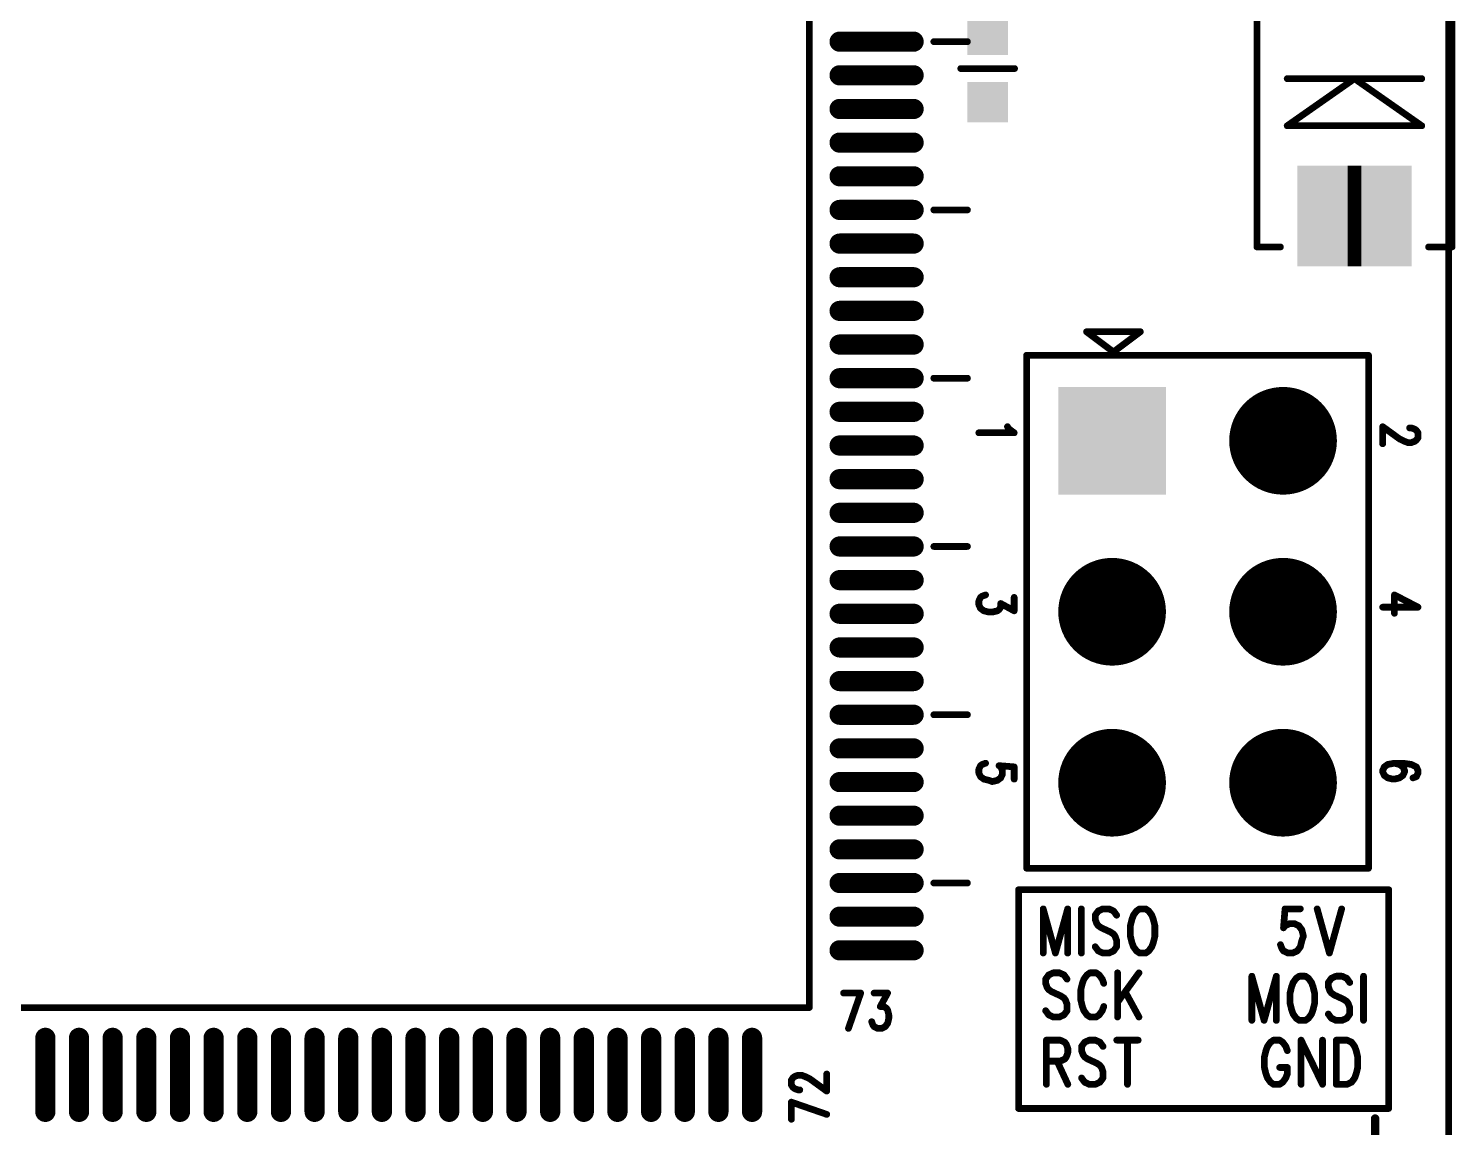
# Model space of a CAD drawing. Extents: x 97 to 206, y 100 to 175.
# Drawn here: x 170.4 to 191.6, y 129.52 to 145.84 of the extents above; entities that cross this region are included whole.
import ezdxf

# ---------------------------------------------------------------- set-up
doc = ezdxf.new("R2010")
doc.units = 0
doc.layers.get('0').update_dxf_attribs({"linetype": 'CONTINUOUS'})
doc.layers.add('MASK-TOP_PHO', color=10, linetype='CONTINUOUS')
doc.layers.add('SILK-TOP_PHO', color=9, linetype='CONTINUOUS')

# ---------------------------------------------------------------- blocks, each defined once
blk = doc.blocks.new('ROUND_1')
at = {"const_width": 0.050038}
blk.add_lwpolyline([(-0.025018, 0, 1), (0.025018, 0, 1)], format="xyb", close=True, dxfattribs=at)
blk = doc.blocks.new('ROUND_2')
at = {"const_width": 0.0635}
blk.add_lwpolyline([(-0.03175, 0, 1), (0.03175, 0, 1)], format="xyb", close=True, dxfattribs=at)
blk = doc.blocks.new('SQUARE_170')
blk.add_solid([(0.799972, 0.799972), (0.799972, -0.799972), (-0.799972, 0.799972), (-0.799972, -0.799972)])
blk = doc.blocks.new('ROUND_171')
at = {"const_width": 0.799972}
blk.add_lwpolyline([(-0.399986, 0, 1), (0.399986, 0, 1)], format="xyb", close=True, dxfattribs=at)
blk = doc.blocks.new('SQUARE_191')
blk.add_solid([(0.299974, 0.299974), (0.299974, -0.299974), (-0.299974, 0.299974), (-0.299974, -0.299974)])
blk = doc.blocks.new('SQUARE_176')
blk.add_solid([(0.750062, 0.750062), (0.750062, -0.750062), (-0.750062, 0.750062), (-0.750062, -0.750062)])
blk = doc.blocks.new('ROUND_187')
at = {"const_width": 0.149986}
blk.add_lwpolyline([(-0.074994, 0, 1), (0.074994, 0, 1)], format="xyb", close=True, dxfattribs=at)

msp = doc.modelspace()

# ---------------------------------------------------------------- linework, layer by layer
at = {"layer": 'MASK-TOP_PHO'}
for points, const_width in [([(182.449978, 145.64995), (183.550052, 145.64995)], 0.299974), ([(182.449978, 145.150078), (183.550052, 145.150078)], 0.299974), ([(182.449978, 144.649952), (183.550052, 144.649952)], 0.299974), ([(182.449978, 144.15008), (183.550052, 144.15008)], 0.299974), ([(182.449978, 143.649954), (183.550052, 143.649954)], 0.299974), ([(190.200026, 143.059912), (189.999874, 143.059912)], 1.500124), ([(182.449978, 143.150082), (183.550052, 143.150082)], 0.299974), ([(182.449978, 142.649956), (183.550052, 142.649956)], 0.299974), ([(182.449978, 142.150084), (183.550052, 142.150084)], 0.299974), ([(182.449978, 141.649958), (183.550052, 141.649958)], 0.299974), ([(182.449978, 141.150086), (183.550052, 141.150086)], 0.299974), ([(182.449978, 140.64996), (183.550052, 140.64996)], 0.299974), ([(182.449978, 140.150088), (183.550052, 140.150088)], 0.299974), ([(182.449978, 139.649962), (183.550052, 139.649962)], 0.299974), ([(182.449978, 139.15009), (183.550052, 139.15009)], 0.299974), ([(182.449978, 138.649964), (183.550052, 138.649964)], 0.299974), ([(182.449978, 138.150092), (183.550052, 138.150092)], 0.299974), ([(182.449978, 137.649966), (183.550052, 137.649966)], 0.299974), ([(182.449978, 137.150094), (183.550052, 137.150094)], 0.299974), ([(182.449978, 136.649968), (183.550052, 136.649968)], 0.299974), ([(182.449978, 136.150096), (183.550052, 136.150096)], 0.299974), ([(182.449978, 135.64997), (183.550052, 135.64997)], 0.299974), ([(182.449978, 135.150098), (183.550052, 135.150098)], 0.299974), ([(182.449978, 134.649972), (183.550052, 134.649972)], 0.299974), ([(182.449978, 134.1501), (183.550052, 134.1501)], 0.299974), ([(182.449978, 133.649974), (183.550052, 133.649974)], 0.299974), ([(182.449978, 133.150102), (183.550052, 133.150102)], 0.299974), ([(182.449978, 132.649976), (183.550052, 132.649976)], 0.299974), ([(182.449978, 132.150104), (183.550052, 132.150104)], 0.299974), ([(170.6499, 130.849878), (170.6499, 129.750058)], 0.299974), ([(171.150026, 130.849878), (171.150026, 129.750058)], 0.299974), ([(171.649898, 130.849878), (171.649898, 129.750058)], 0.299974), ([(172.150024, 130.849878), (172.150024, 129.750058)], 0.299974), ([(172.649896, 130.849878), (172.649896, 129.750058)], 0.299974), ([(173.150022, 130.849878), (173.150022, 129.750058)], 0.299974), ([(173.649894, 130.849878), (173.649894, 129.750058)], 0.299974), ([(174.15002, 130.849878), (174.15002, 129.750058)], 0.299974), ([(174.649892, 130.849878), (174.649892, 129.750058)], 0.299974), ([(175.150018, 130.849878), (175.150018, 129.750058)], 0.299974), ([(175.64989, 130.849878), (175.64989, 129.750058)], 0.299974), ([(176.150016, 130.849878), (176.150016, 129.750058)], 0.299974), ([(176.649888, 130.849878), (176.649888, 129.750058)], 0.299974), ([(177.150014, 130.849878), (177.150014, 129.750058)], 0.299974), ([(177.649886, 130.849878), (177.649886, 129.750058)], 0.299974), ([(178.150012, 130.849878), (178.150012, 129.750058)], 0.299974), ([(178.649884, 130.849878), (178.649884, 129.750058)], 0.299974), ([(179.15001, 130.849878), (179.15001, 129.750058)], 0.299974), ([(179.649882, 130.849878), (179.649882, 129.750058)], 0.299974), ([(180.150008, 130.849878), (180.150008, 129.750058)], 0.299974), ([(180.64988, 130.849878), (180.64988, 129.750058)], 0.299974), ([(181.150006, 130.849878), (181.150006, 129.750058)], 0.299974)]:
    msp.add_lwpolyline(points, dxfattribs=dict(at, const_width=const_width))
at = {"layer": 'SILK-TOP_PHO'}
for points, const_width in [([(191.499998, 162.500056), (191.499998, 114.249962)], 0.100076), ([(181.99989, 150.50008), (181.99989, 131.299966)], 0.100076), ([(188.650118, 147.200112), (188.650118, 142.599918)], 0.100076), ([(191.550036, 147.200112), (191.550036, 142.599918)], 0.100076), ([(183.850026, 145.64995), (184.349898, 145.64995)], 0.100076), ([(184.250076, 145.2499), (185.049922, 145.2499)], 0.100076), ([(190.09995, 145.10004), (189.099952, 144.400016)], 0.100076), ([(189.099952, 145.10004), (191.099948, 145.10004)], 0.100076), ([(191.099948, 144.400016), (190.09995, 145.10004)], 0.100076), ([(189.099952, 144.400016), (191.099948, 144.400016)], 0.100076), ([(183.850026, 143.150082), (184.349898, 143.150082)], 0.100076), ([(188.650118, 142.599918), (188.999876, 142.599918)], 0.100076), ([(191.550036, 142.599918), (191.200024, 142.599918)], 0.100076), ([(186.918854, 141.339824), (186.118754, 141.339824)], 0.100076), ([(186.118754, 141.339824), (186.518804, 141.03985)], 0.100076), ([(186.518804, 141.03985), (186.918854, 141.339824)], 0.100076), ([(185.228738, 133.369812), (185.228738, 140.989812)], 0.100076), ([(185.228738, 140.989812), (190.308738, 140.989812)], 0.100076), ([(190.308738, 140.989812), (190.308738, 133.369812)], 0.100076), ([(183.850026, 140.64996), (184.349898, 140.64996)], 0.100076), ([(184.94375, 139.92987), (184.968896, 139.893548)], 0.100076), ([(184.968896, 139.893548), (185.043826, 139.838938)], 0.100076), ([(190.768732, 139.748006), (190.518796, 139.92987)], 0.100076), ([(190.518796, 139.92987), (190.518796, 139.675362)], 0.100076), ([(190.918846, 139.911582), (190.943738, 139.911582)], 0.100076), ([(190.943738, 139.911582), (190.993776, 139.893548)], 0.100076), ([(190.993776, 139.893548), (191.018922, 139.87526)], 0.100076), ([(191.018922, 139.87526), (191.043814, 139.838938)], 0.100076), ([(185.043826, 139.838938), (184.518808, 139.838938)], 0.100076), ([(190.843916, 139.711684), (190.768732, 139.748006)], 0.100076), ([(190.8937, 139.693396), (190.843916, 139.711684)], 0.100076), ([(190.943738, 139.693396), (190.8937, 139.693396)], 0.100076), ([(190.993776, 139.711684), (190.943738, 139.693396)], 0.100076), ([(191.018922, 139.729972), (190.993776, 139.711684)], 0.100076), ([(191.043814, 139.766294), (191.018922, 139.729972)], 0.100076), ([(191.043814, 139.838938), (191.043814, 139.766294)], 0.100076), ([(183.850026, 138.150092), (184.349898, 138.150092)], 0.100076), ([(184.518808, 137.33907), (184.5437, 137.393426)], 0.100076), ([(184.518808, 137.28446), (184.518808, 137.33907)], 0.100076), ([(184.5437, 137.393426), (184.568846, 137.411714)], 0.100076), ([(184.568846, 137.411714), (184.618884, 137.430002)], 0.100076), ([(185.043826, 137.393426), (185.043826, 137.193528)], 0.100076), ([(191.043814, 137.248138), (190.693802, 137.430002)], 0.100076), ([(190.693802, 137.430002), (190.693802, 137.157206)], 0.100076), ([(184.5437, 137.22985), (184.518808, 137.28446)], 0.100076), ([(184.593738, 137.193528), (184.5437, 137.22985)], 0.100076), ([(184.668922, 137.17524), (184.593738, 137.193528)], 0.100076), ([(184.718706, 137.17524), (184.668922, 137.17524)], 0.100076), ([(184.79389, 137.193528), (184.718706, 137.17524)], 0.100076), ([(184.818782, 137.211816), (184.79389, 137.193528)], 0.100076), ([(184.843928, 137.248138), (184.818782, 137.211816)], 0.100076), ([(185.043826, 137.193528), (184.843928, 137.302494)], 0.100076), ([(184.843928, 137.302494), (184.843928, 137.248138)], 0.100076), ([(191.043814, 137.248138), (190.518796, 137.248138)], 0.100076), ([(183.850026, 135.64997), (184.349898, 135.64997)], 0.100076), ([(184.518808, 134.838948), (184.5437, 134.893558)], 0.100076), ([(184.518808, 134.784338), (184.518808, 134.838948)], 0.100076), ([(184.5437, 134.729982), (184.518808, 134.784338)], 0.100076), ([(184.5437, 134.893558), (184.568846, 134.911592)], 0.100076), ([(184.568846, 134.911592), (184.618884, 134.92988)], 0.100076), ([(185.043826, 134.87527), (184.818782, 134.893558)], 0.100076), ([(184.818782, 134.893558), (184.843928, 134.87527)], 0.100076), ([(184.843928, 134.87527), (184.86882, 134.820914)], 0.100076), ([(184.86882, 134.820914), (184.86882, 134.766304)], 0.100076), ([(185.043826, 134.693406), (185.043826, 134.87527)], 0.100076), ([(190.543688, 134.87527), (190.518796, 134.820914)], 0.100076), ([(190.518796, 134.820914), (190.518796, 134.802626)], 0.100076), ([(190.518796, 134.802626), (190.543688, 134.748016)], 0.100076), ([(190.593726, 134.911592), (190.543688, 134.87527)], 0.100076), ([(190.693802, 134.92988), (190.593726, 134.911592)], 0.100076), ([(190.81877, 134.92988), (190.693802, 134.92988)], 0.100076), ([(190.768732, 134.911592), (190.693802, 134.92988)], 0.100076), ([(190.81877, 134.87527), (190.768732, 134.911592)], 0.100076), ([(190.943738, 134.911592), (190.81877, 134.92988)], 0.100076), ([(190.843916, 134.820914), (190.81877, 134.87527)], 0.100076), ([(190.81877, 134.748016), (190.843916, 134.802626)], 0.100076), ([(190.843916, 134.802626), (190.843916, 134.820914)], 0.100076), ([(191.018922, 134.87527), (190.943738, 134.911592)], 0.100076), ([(191.043814, 134.820914), (191.018922, 134.87527)], 0.100076), ([(191.018922, 134.729982), (191.043814, 134.784338)], 0.100076), ([(191.043814, 134.784338), (191.043814, 134.820914)], 0.100076), ([(184.593738, 134.693406), (184.5437, 134.729982)], 0.100076), ([(184.668922, 134.675372), (184.593738, 134.693406)], 0.100076), ([(184.718706, 134.657084), (184.668922, 134.675372)], 0.100076), ([(184.79389, 134.675372), (184.718706, 134.657084)], 0.100076), ([(184.843928, 134.711694), (184.79389, 134.675372)], 0.100076), ([(184.86882, 134.766304), (184.843928, 134.711694)], 0.100076), ([(190.543688, 134.748016), (190.593726, 134.711694)], 0.100076), ([(190.593726, 134.711694), (190.66891, 134.693406)], 0.100076), ([(190.66891, 134.693406), (190.693802, 134.693406)], 0.100076), ([(190.693802, 134.693406), (190.768732, 134.711694)], 0.100076), ([(190.768732, 134.711694), (190.81877, 134.748016)], 0.100076), ([(190.968884, 134.711694), (191.018922, 134.729982)], 0.100076), ([(190.308738, 133.369812), (185.228738, 133.369812)], 0.100076), ([(183.850026, 133.150102), (184.349898, 133.150102)], 0.100076), ([(185.10885, 133.050026), (190.608712, 133.050026)], 0.100076), ([(185.10885, 129.800096), (185.10885, 133.050026)], 0.100076), ([(190.608712, 133.050026), (190.608712, 129.800096)], 0.100076), ([(185.475118, 132.765546), (185.475118, 132.109464)], 0.100076), ([(185.475118, 132.765546), (185.656728, 132.109464)], 0.100076), ([(185.838592, 132.765546), (185.656728, 132.109464)], 0.100076), ([(185.838592, 132.765546), (185.838592, 132.109464)], 0.100076), ([(186.043062, 132.765546), (186.043062, 132.109464)], 0.100076), ([(186.293252, 132.734304), (186.247786, 132.67182)], 0.100076), ([(186.247786, 132.67182), (186.247786, 132.609336)], 0.100076), ([(186.361324, 132.765546), (186.293252, 132.734304)], 0.100076), ([(186.452256, 132.765546), (186.361324, 132.765546)], 0.100076), ([(186.520328, 132.734304), (186.452256, 132.765546)], 0.100076), ([(186.565794, 132.67182), (186.520328, 132.734304)], 0.100076), ([(186.815984, 132.67182), (186.793124, 132.609336)], 0.100076), ([(186.86145, 132.734304), (186.815984, 132.67182)], 0.100076), ([(186.906916, 132.765546), (186.86145, 132.734304)], 0.100076), ([(186.997848, 132.765546), (186.906916, 132.765546)], 0.100076), ([(187.04306, 132.734304), (186.997848, 132.765546)], 0.100076), ([(187.088526, 132.67182), (187.04306, 132.734304)], 0.100076), ([(187.111386, 132.609336), (187.088526, 132.67182)], 0.100076), ([(189.068202, 132.765546), (189.045342, 132.484368)], 0.100076), ([(189.295532, 132.765546), (189.068202, 132.765546)], 0.100076), ([(189.545468, 132.765546), (189.727332, 132.109464)], 0.100076), ([(189.909196, 132.765546), (189.727332, 132.109464)], 0.100076), ([(186.247786, 132.609336), (186.270392, 132.546852)], 0.100076), ([(186.270392, 132.546852), (186.293252, 132.51561)], 0.100076), ([(186.293252, 132.51561), (186.338718, 132.484368)], 0.100076), ([(186.338718, 132.484368), (186.475116, 132.421884)], 0.100076), ([(186.793124, 132.609336), (186.770518, 132.51561)], 0.100076), ([(186.770518, 132.51561), (186.770518, 132.3594)], 0.100076), ([(187.133992, 132.51561), (187.111386, 132.609336)], 0.100076), ([(187.133992, 132.3594), (187.133992, 132.51561)], 0.100076), ([(189.045342, 132.484368), (189.068202, 132.51561)], 0.100076), ([(189.068202, 132.51561), (189.136274, 132.546852)], 0.100076), ([(189.136274, 132.546852), (189.2046, 132.546852)], 0.100076), ([(189.2046, 132.546852), (189.272672, 132.51561)], 0.100076), ([(189.272672, 132.51561), (189.318138, 132.453126)], 0.100076), ([(189.318138, 132.453126), (189.340998, 132.3594)], 0.100076), ([(186.475116, 132.421884), (186.520328, 132.390642)], 0.100076), ([(186.520328, 132.390642), (186.543188, 132.3594)], 0.100076), ([(186.543188, 132.3594), (186.565794, 132.296916)], 0.100076), ([(186.565794, 132.296916), (186.565794, 132.20319)], 0.100076), ([(186.770518, 132.3594), (186.793124, 132.265674)], 0.100076), ([(186.793124, 132.265674), (186.815984, 132.20319)], 0.100076), ([(187.088526, 132.20319), (187.111386, 132.265674)], 0.100076), ([(187.111386, 132.265674), (187.133992, 132.3594)], 0.100076), ([(189.318138, 132.296916), (189.295532, 132.20319)], 0.100076), ([(189.340998, 132.3594), (189.318138, 132.296916)], 0.100076), ([(186.293252, 132.140706), (186.247786, 132.20319)], 0.100076), ([(186.361324, 132.109464), (186.293252, 132.140706)], 0.100076), ([(186.452256, 132.109464), (186.361324, 132.109464)], 0.100076), ([(186.520328, 132.140706), (186.452256, 132.109464)], 0.100076), ([(186.565794, 132.20319), (186.520328, 132.140706)], 0.100076), ([(186.815984, 132.20319), (186.86145, 132.140706)], 0.100076), ([(186.86145, 132.140706), (186.906916, 132.109464)], 0.100076), ([(186.906916, 132.109464), (186.997848, 132.109464)], 0.100076), ([(186.997848, 132.109464), (187.04306, 132.140706)], 0.100076), ([(187.04306, 132.140706), (187.088526, 132.20319)], 0.100076), ([(189.022736, 132.171948), (188.999876, 132.234432)], 0.100076), ([(189.045342, 132.140706), (189.022736, 132.171948)], 0.100076), ([(189.113668, 132.109464), (189.045342, 132.140706)], 0.100076), ([(189.18174, 132.109464), (189.113668, 132.109464)], 0.100076), ([(189.250066, 132.140706), (189.18174, 132.109464)], 0.100076), ([(189.295532, 132.20319), (189.250066, 132.140706)], 0.100076), ([(185.624978, 131.815586), (185.556906, 131.784344)], 0.100076), ([(185.71591, 131.815586), (185.624978, 131.815586)], 0.100076), ([(185.783982, 131.784344), (185.71591, 131.815586)], 0.100076), ([(186.17057, 131.815586), (186.125104, 131.784344)], 0.100076), ([(186.261248, 131.815586), (186.17057, 131.815586)], 0.100076), ([(186.306714, 131.784344), (186.261248, 131.815586)], 0.100076), ([(186.57951, 131.815586), (186.57951, 131.15925)], 0.100076), ([(186.897772, 131.815586), (186.57951, 131.378198)], 0.100076), ([(185.556906, 131.784344), (185.51144, 131.72186)], 0.100076), ([(185.51144, 131.72186), (185.51144, 131.659376)], 0.100076), ([(185.51144, 131.659376), (185.534046, 131.596892)], 0.100076), ([(185.829448, 131.72186), (185.783982, 131.784344)], 0.100076), ([(186.056778, 131.659376), (186.034172, 131.56565)], 0.100076), ([(186.079638, 131.72186), (186.056778, 131.659376)], 0.100076), ([(186.125104, 131.784344), (186.079638, 131.72186)], 0.100076), ([(186.35218, 131.72186), (186.306714, 131.784344)], 0.100076), ([(186.37504, 131.659376), (186.35218, 131.72186)], 0.100076), ([(188.574934, 131.765548), (188.574934, 131.109466)], 0.100076), ([(188.574934, 131.765548), (188.756798, 131.109466)], 0.100076), ([(188.938662, 131.765548), (188.756798, 131.109466)], 0.100076), ([(188.938662, 131.765548), (188.938662, 131.109466)], 0.100076), ([(189.165992, 131.609338), (189.143132, 131.515612)], 0.100076), ([(189.188598, 131.671822), (189.165992, 131.609338)], 0.100076), ([(189.234064, 131.734306), (189.188598, 131.671822)], 0.100076), ([(189.27953, 131.765548), (189.234064, 131.734306)], 0.100076), ([(189.370462, 131.765548), (189.27953, 131.765548)], 0.100076), ([(189.415928, 131.734306), (189.370462, 131.765548)], 0.100076), ([(189.461394, 131.671822), (189.415928, 131.734306)], 0.100076), ([(189.484, 131.609338), (189.461394, 131.671822)], 0.100076), ([(189.50686, 131.515612), (189.484, 131.609338)], 0.100076), ([(189.756796, 131.734306), (189.71133, 131.671822)], 0.100076), ([(189.71133, 131.671822), (189.71133, 131.609338)], 0.100076), ([(189.71133, 131.609338), (189.73419, 131.546854)], 0.100076), ([(189.825122, 131.765548), (189.756796, 131.734306)], 0.100076), ([(189.9158, 131.765548), (189.825122, 131.765548)], 0.100076), ([(189.984126, 131.734306), (189.9158, 131.765548)], 0.100076), ([(190.029592, 131.671822), (189.984126, 131.734306)], 0.100076), ([(190.234062, 131.765548), (190.234062, 131.109466)], 0.100076), ([(182.508906, 131.51485), (182.763414, 131.51485)], 0.100076), ([(182.763414, 131.51485), (182.58155, 130.989832)], 0.100076), ([(182.963312, 131.51485), (183.163464, 131.51485)], 0.100076), ([(183.163464, 131.51485), (183.054244, 131.314952)], 0.100076), ([(185.534046, 131.596892), (185.556906, 131.56565)], 0.100076), ([(185.556906, 131.56565), (185.602372, 131.534408)], 0.100076), ([(185.602372, 131.534408), (185.738516, 131.471924)], 0.100076), ([(185.738516, 131.471924), (185.783982, 131.440682)], 0.100076), ([(185.783982, 131.440682), (185.806842, 131.40944)], 0.100076), ([(185.806842, 131.40944), (185.829448, 131.346956)], 0.100076), ([(186.034172, 131.56565), (186.034172, 131.40944)], 0.100076), ([(186.034172, 131.40944), (186.056778, 131.315714)], 0.100076), ([(186.693302, 131.534408), (186.897772, 131.15925)], 0.100076), ([(189.143132, 131.515612), (189.143132, 131.359402)], 0.100076), ([(189.50686, 131.359402), (189.50686, 131.515612)], 0.100076), ([(189.73419, 131.546854), (189.756796, 131.515612)], 0.100076), ([(189.756796, 131.515612), (189.802262, 131.48437)], 0.100076), ([(189.802262, 131.48437), (189.93866, 131.421886)], 0.100076), ([(189.93866, 131.421886), (189.984126, 131.390644)], 0.100076), ([(189.984126, 131.390644), (190.006732, 131.359402)], 0.100076), ([(181.99989, 131.299966), (162.80003, 131.299966)], 0.100076), ([(183.054244, 131.314952), (183.108854, 131.314952)], 0.100076), ([(183.108854, 131.314952), (183.145176, 131.289806)], 0.100076), ([(183.145176, 131.289806), (183.163464, 131.264914)], 0.100076), ([(183.163464, 131.264914), (183.181498, 131.189984)], 0.100076), ([(183.181498, 131.189984), (183.181498, 131.139946)], 0.100076), ([(185.556906, 131.190746), (185.51144, 131.25323)], 0.100076), ([(185.624978, 131.15925), (185.556906, 131.190746)], 0.100076), ([(185.783982, 131.190746), (185.71591, 131.15925)], 0.100076), ([(185.829448, 131.25323), (185.783982, 131.190746)], 0.100076), ([(185.829448, 131.346956), (185.829448, 131.25323)], 0.100076), ([(186.056778, 131.315714), (186.079638, 131.25323)], 0.100076), ([(186.079638, 131.25323), (186.125104, 131.190746)], 0.100076), ([(186.125104, 131.190746), (186.17057, 131.15925)], 0.100076), ([(186.261248, 131.15925), (186.306714, 131.190746)], 0.100076), ([(186.306714, 131.190746), (186.35218, 131.25323)], 0.100076), ([(186.35218, 131.25323), (186.37504, 131.315714)], 0.100076), ([(189.143132, 131.359402), (189.165992, 131.265676)], 0.100076), ([(189.165992, 131.265676), (189.188598, 131.203192)], 0.100076), ([(189.188598, 131.203192), (189.234064, 131.140708)], 0.100076), ([(189.415928, 131.140708), (189.461394, 131.203192)], 0.100076), ([(189.461394, 131.203192), (189.484, 131.265676)], 0.100076), ([(189.484, 131.265676), (189.50686, 131.359402)], 0.100076), ([(189.756796, 131.140708), (189.71133, 131.203192)], 0.100076), ([(190.029592, 131.203192), (189.984126, 131.140708)], 0.100076), ([(190.006732, 131.359402), (190.029592, 131.296918)], 0.100076), ([(190.029592, 131.296918), (190.029592, 131.203192)], 0.100076), ([(182.945278, 131.03987), (182.92699, 131.089908)], 0.100076), ([(182.963312, 131.014978), (182.945278, 131.03987)], 0.100076), ([(183.017922, 130.989832), (182.963312, 131.014978)], 0.100076), ([(183.072532, 130.989832), (183.017922, 130.989832)], 0.100076), ([(183.126888, 131.014978), (183.072532, 130.989832)], 0.100076), ([(183.163464, 131.065016), (183.126888, 131.014978)], 0.100076), ([(183.181498, 131.139946), (183.163464, 131.065016)], 0.100076), ([(185.71591, 131.15925), (185.624978, 131.15925)], 0.100076), ([(186.17057, 131.15925), (186.261248, 131.15925)], 0.100076), ([(189.234064, 131.140708), (189.27953, 131.109466)], 0.100076), ([(189.27953, 131.109466), (189.370462, 131.109466)], 0.100076), ([(189.370462, 131.109466), (189.415928, 131.140708)], 0.100076), ([(189.825122, 131.109466), (189.756796, 131.140708)], 0.100076), ([(189.9158, 131.109466), (189.825122, 131.109466)], 0.100076), ([(189.984126, 131.140708), (189.9158, 131.109466)], 0.100076), ([(185.522616, 130.815588), (185.522616, 130.159252)], 0.100076), ([(185.522616, 130.815588), (185.72734, 130.815588)], 0.100076), ([(185.72734, 130.815588), (185.795412, 130.784346)], 0.100076), ([(185.795412, 130.784346), (185.818272, 130.753104)], 0.100076), ([(186.090814, 130.784346), (186.045348, 130.721862)], 0.100076), ([(186.15914, 130.815588), (186.090814, 130.784346)], 0.100076), ([(186.250072, 130.815588), (186.15914, 130.815588)], 0.100076), ([(186.318144, 130.784346), (186.250072, 130.815588)], 0.100076), ([(186.36361, 130.721862), (186.318144, 130.784346)], 0.100076), ([(186.56808, 130.815588), (186.886342, 130.815588)], 0.100076), ([(186.727338, 130.815588), (186.727338, 130.159252)], 0.100076), ([(188.852302, 130.784346), (188.806836, 130.721862)], 0.100076), ([(188.897768, 130.815588), (188.852302, 130.784346)], 0.100076), ([(188.9887, 130.815588), (188.897768, 130.815588)], 0.100076), ([(189.034166, 130.784346), (188.9887, 130.815588)], 0.100076), ([(189.079632, 130.721862), (189.034166, 130.784346)], 0.100076), ([(189.306708, 130.815588), (189.306708, 130.159252)], 0.100076), ([(189.306708, 130.815588), (189.62497, 130.159252)], 0.100076), ([(189.62497, 130.815588), (189.62497, 130.159252)], 0.100076), ([(189.82944, 130.815588), (189.82944, 130.159252)], 0.100076), ([(189.82944, 130.815588), (189.988698, 130.815588)], 0.100076), ([(189.988698, 130.815588), (190.05677, 130.784346)], 0.100076), ([(190.05677, 130.784346), (190.102236, 130.721862)], 0.100076), ([(185.818272, 130.565652), (185.795412, 130.53441)], 0.100076), ([(185.818272, 130.753104), (185.840878, 130.69062)], 0.100076), ([(185.840878, 130.628136), (185.818272, 130.565652)], 0.100076), ([(185.840878, 130.69062), (185.840878, 130.628136)], 0.100076), ([(186.045348, 130.721862), (186.045348, 130.659378)], 0.100076), ([(186.045348, 130.659378), (186.068208, 130.596894)], 0.100076), ([(186.068208, 130.596894), (186.090814, 130.565652)], 0.100076), ([(186.090814, 130.565652), (186.13628, 130.53441)], 0.100076), ([(188.783976, 130.659378), (188.76137, 130.565652)], 0.100076), ([(188.76137, 130.565652), (188.76137, 130.409442)], 0.100076), ([(188.806836, 130.721862), (188.783976, 130.659378)], 0.100076), ([(189.102238, 130.659378), (189.079632, 130.721862)], 0.100076), ([(190.102236, 130.721862), (190.125096, 130.659378)], 0.100076), ([(190.125096, 130.659378), (190.147702, 130.565652)], 0.100076), ([(190.147702, 130.565652), (190.147702, 130.409442)], 0.100076), ([(185.72734, 130.503168), (185.522616, 130.503168)], 0.100076), ([(185.681874, 130.503168), (185.840878, 130.159252)], 0.100076), ([(185.795412, 130.53441), (185.72734, 130.503168)], 0.100076), ([(186.13628, 130.53441), (186.272678, 130.471926)], 0.100076), ([(186.272678, 130.471926), (186.318144, 130.440684)], 0.100076), ([(186.318144, 130.440684), (186.341004, 130.409442)], 0.100076), ([(186.341004, 130.409442), (186.36361, 130.346958)], 0.100076), ([(186.36361, 130.346958), (186.36361, 130.253232)], 0.100076), ([(188.76137, 130.409442), (188.783976, 130.315716)], 0.100076), ([(188.9887, 130.409442), (189.102238, 130.409442)], 0.100076), ([(189.102238, 130.315716), (189.102238, 130.409442)], 0.100076), ([(190.147702, 130.409442), (190.125096, 130.315716)], 0.100076), ([(181.733698, 130.221736), (181.758844, 130.258058)], 0.100076), ([(181.733698, 130.149092), (181.733698, 130.221736)], 0.100076), ([(181.758844, 130.112516), (181.733698, 130.149092)], 0.100076), ([(181.758844, 130.258058), (181.783736, 130.276346)], 0.100076), ([(181.783736, 130.276346), (181.833774, 130.29438)], 0.100076), ([(181.833774, 130.29438), (181.883812, 130.29438)], 0.100076), ([(181.883812, 130.29438), (181.93385, 130.276346)], 0.100076), ([(181.93385, 130.276346), (182.00878, 130.240024)], 0.100076), ([(182.00878, 130.240024), (182.258716, 130.05816)], 0.100076), ([(182.258716, 130.05816), (182.258716, 130.312668)], 0.100076), ([(186.090814, 130.190748), (186.045348, 130.253232)], 0.100076), ([(186.15914, 130.159252), (186.090814, 130.190748)], 0.100076), ([(186.250072, 130.159252), (186.15914, 130.159252)], 0.100076), ([(186.318144, 130.190748), (186.250072, 130.159252)], 0.100076), ([(186.36361, 130.253232), (186.318144, 130.190748)], 0.100076), ([(188.783976, 130.315716), (188.806836, 130.253232)], 0.100076), ([(188.806836, 130.253232), (188.852302, 130.190748)], 0.100076), ([(188.852302, 130.190748), (188.897768, 130.159252)], 0.100076), ([(188.897768, 130.159252), (188.9887, 130.159252)], 0.100076), ([(188.9887, 130.159252), (189.034166, 130.190748)], 0.100076), ([(189.034166, 130.190748), (189.079632, 130.253232)], 0.100076), ([(189.079632, 130.253232), (189.102238, 130.315716)], 0.100076), ([(189.988698, 130.159252), (189.82944, 130.159252)], 0.100076), ([(190.05677, 130.190748), (189.988698, 130.159252)], 0.100076), ([(190.102236, 130.253232), (190.05677, 130.190748)], 0.100076), ([(190.125096, 130.315716), (190.102236, 130.253232)], 0.100076), ([(181.783736, 130.094482), (181.758844, 130.112516)], 0.100076), ([(181.833774, 130.076194), (181.783736, 130.094482)], 0.100076), ([(181.85892, 130.076194), (181.833774, 130.076194)], 0.100076), ([(181.733698, 129.89433), (182.258716, 129.71272)], 0.100076), ([(181.733698, 129.639822), (181.733698, 129.89433)], 0.100076), ([(190.608712, 129.800096), (185.10885, 129.800096)], 0.100076), ([(190.406274, 129.649982), (190.406274, 128.913636)], 0.127)]:
    msp.add_lwpolyline(points, dxfattribs=dict(at, const_width=const_width))

# ---------------------------------------------------------------- block references
at = {"layer": 'MASK-TOP_PHO'}
for name, p in [('SQUARE_191', (184.650126, 145.750026)), ('ROUND_187', (182.449978, 145.64995)), ('ROUND_187', (183.550052, 145.64995)), ('ROUND_187', (182.449978, 145.150078)), ('ROUND_187', (183.550052, 145.150078)), ('SQUARE_191', (184.650126, 144.750028)), ('ROUND_187', (182.449978, 144.649952)), ('ROUND_187', (183.550052, 144.649952)), ('ROUND_187', (182.449978, 144.15008)), ('ROUND_187', (183.550052, 144.15008)), ('ROUND_187', (182.449978, 143.649954)), ('ROUND_187', (183.550052, 143.649954)), ('SQUARE_176', (189.999874, 143.059912)), ('SQUARE_176', (190.200026, 143.059912)), ('ROUND_187', (182.449978, 143.150082)), ('ROUND_187', (183.550052, 143.150082)), ('ROUND_187', (182.449978, 142.649956)), ('ROUND_187', (183.550052, 142.649956)), ('ROUND_187', (182.449978, 142.150084)), ('ROUND_187', (183.550052, 142.150084)), ('ROUND_187', (182.449978, 141.649958)), ('ROUND_187', (183.550052, 141.649958)), ('ROUND_187', (182.449978, 141.150086)), ('ROUND_187', (183.550052, 141.150086)), ('ROUND_187', (182.449978, 140.64996)), ('ROUND_187', (183.550052, 140.64996)), ('SQUARE_170', (186.498738, 139.719812)), ('ROUND_171', (189.038738, 139.719812)), ('ROUND_187', (182.449978, 140.150088)), ('ROUND_187', (183.550052, 140.150088)), ('ROUND_187', (182.449978, 139.649962)), ('ROUND_187', (183.550052, 139.649962)), ('ROUND_187', (182.449978, 139.15009)), ('ROUND_187', (183.550052, 139.15009)), ('ROUND_187', (182.449978, 138.649964)), ('ROUND_187', (183.550052, 138.649964)), ('ROUND_187', (182.449978, 138.150092)), ('ROUND_187', (183.550052, 138.150092)), ('ROUND_171', (186.498738, 137.179812)), ('ROUND_171', (189.038738, 137.179812)), ('ROUND_187', (182.449978, 137.649966)), ('ROUND_187', (183.550052, 137.649966)), ('ROUND_187', (182.449978, 137.150094)), ('ROUND_187', (183.550052, 137.150094)), ('ROUND_187', (182.449978, 136.649968)), ('ROUND_187', (183.550052, 136.649968)), ('ROUND_187', (182.449978, 136.150096)), ('ROUND_187', (183.550052, 136.150096)), ('ROUND_187', (182.449978, 135.64997)), ('ROUND_187', (183.550052, 135.64997)), ('ROUND_187', (182.449978, 135.150098)), ('ROUND_187', (183.550052, 135.150098)), ('ROUND_171', (186.498738, 134.639812)), ('ROUND_171', (189.038738, 134.639812)), ('ROUND_187', (182.449978, 134.649972)), ('ROUND_187', (183.550052, 134.649972)), ('ROUND_187', (182.449978, 134.1501)), ('ROUND_187', (183.550052, 134.1501)), ('ROUND_187', (182.449978, 133.649974)), ('ROUND_187', (183.550052, 133.649974)), ('ROUND_187', (182.449978, 133.150102)), ('ROUND_187', (183.550052, 133.150102)), ('ROUND_187', (182.449978, 132.649976)), ('ROUND_187', (183.550052, 132.649976)), ('ROUND_187', (182.449978, 132.150104)), ('ROUND_187', (183.550052, 132.150104)), ('ROUND_187', (170.6499, 130.849878)), ('ROUND_187', (171.150026, 130.849878)), ('ROUND_187', (171.649898, 130.849878)), ('ROUND_187', (172.150024, 130.849878)), ('ROUND_187', (172.649896, 130.849878)), ('ROUND_187', (173.150022, 130.849878)), ('ROUND_187', (173.649894, 130.849878)), ('ROUND_187', (174.15002, 130.849878)), ('ROUND_187', (174.649892, 130.849878)), ('ROUND_187', (175.150018, 130.849878)), ('ROUND_187', (175.64989, 130.849878)), ('ROUND_187', (176.150016, 130.849878)), ('ROUND_187', (176.649888, 130.849878)), ('ROUND_187', (177.150014, 130.849878)), ('ROUND_187', (177.649886, 130.849878)), ('ROUND_187', (178.150012, 130.849878)), ('ROUND_187', (178.649884, 130.849878)), ('ROUND_187', (179.15001, 130.849878)), ('ROUND_187', (179.649882, 130.849878)), ('ROUND_187', (180.150008, 130.849878)), ('ROUND_187', (180.64988, 130.849878)), ('ROUND_187', (181.150006, 130.849878)), ('ROUND_187', (170.6499, 129.750058)), ('ROUND_187', (171.150026, 129.750058)), ('ROUND_187', (171.649898, 129.750058)), ('ROUND_187', (172.150024, 129.750058)), ('ROUND_187', (172.649896, 129.750058)), ('ROUND_187', (173.150022, 129.750058)), ('ROUND_187', (173.649894, 129.750058)), ('ROUND_187', (174.15002, 129.750058)), ('ROUND_187', (174.649892, 129.750058)), ('ROUND_187', (175.150018, 129.750058)), ('ROUND_187', (175.64989, 129.750058)), ('ROUND_187', (176.150016, 129.750058)), ('ROUND_187', (176.649888, 129.750058)), ('ROUND_187', (177.150014, 129.750058)), ('ROUND_187', (177.649886, 129.750058)), ('ROUND_187', (178.150012, 129.750058)), ('ROUND_187', (178.649884, 129.750058)), ('ROUND_187', (179.15001, 129.750058)), ('ROUND_187', (179.649882, 129.750058)), ('ROUND_187', (180.150008, 129.750058)), ('ROUND_187', (180.64988, 129.750058)), ('ROUND_187', (181.150006, 129.750058))]:
    msp.add_blockref(name, p, dxfattribs=at)
at = {"layer": 'SILK-TOP_PHO'}
for name, p in [('ROUND_1', (183.850026, 145.64995)), ('ROUND_1', (184.349898, 145.64995)), ('ROUND_1', (184.250076, 145.2499)), ('ROUND_1', (185.049922, 145.2499)), ('ROUND_1', (189.099952, 145.10004)), ('ROUND_1', (190.09995, 145.10004)), ('ROUND_1', (190.09995, 145.10004)), ('ROUND_1', (191.099948, 145.10004)), ('ROUND_1', (189.099952, 144.400016)), ('ROUND_1', (191.099948, 144.400016)), ('ROUND_1', (183.850026, 143.150082)), ('ROUND_1', (184.349898, 143.150082)), ('ROUND_1', (188.650118, 142.599918)), ('ROUND_1', (188.999876, 142.599918)), ('ROUND_1', (191.200024, 142.599918)), ('ROUND_1', (191.550036, 142.599918)), ('ROUND_1', (186.118754, 141.339824)), ('ROUND_1', (186.918854, 141.339824)), ('ROUND_1', (185.228738, 140.989812)), ('ROUND_1', (186.518804, 141.03985)), ('ROUND_1', (186.518804, 141.03985)), ('ROUND_1', (190.308738, 140.989812)), ('ROUND_1', (190.308738, 140.989812)), ('ROUND_1', (183.850026, 140.64996)), ('ROUND_1', (184.349898, 140.64996)), ('ROUND_1', (184.94375, 139.92987)), ('ROUND_1', (184.968896, 139.893548)), ('ROUND_1', (190.518796, 139.92987)), ('ROUND_1', (190.918846, 139.911582)), ('ROUND_1', (190.943738, 139.911582)), ('ROUND_1', (190.993776, 139.893548)), ('ROUND_1', (191.018922, 139.87526)), ('ROUND_1', (184.518808, 139.838938)), ('ROUND_1', (185.043826, 139.838938)), ('ROUND_1', (190.518796, 139.675362)), ('ROUND_1', (190.768732, 139.748006)), ('ROUND_1', (190.843916, 139.711684)), ('ROUND_1', (190.8937, 139.693396)), ('ROUND_1', (190.943738, 139.693396)), ('ROUND_1', (190.993776, 139.711684)), ('ROUND_1', (191.018922, 139.729972)), ('ROUND_1', (191.043814, 139.838938)), ('ROUND_1', (191.043814, 139.766294)), ('ROUND_1', (183.850026, 138.150092)), ('ROUND_1', (184.349898, 138.150092)), ('ROUND_1', (184.518808, 137.33907)), ('ROUND_1', (184.5437, 137.393426)), ('ROUND_1', (184.568846, 137.411714)), ('ROUND_1', (184.618884, 137.430002)), ('ROUND_1', (185.043826, 137.393426)), ('ROUND_1', (190.693802, 137.430002)), ('ROUND_1', (184.518808, 137.28446)), ('ROUND_1', (184.5437, 137.22985)), ('ROUND_1', (184.593738, 137.193528)), ('ROUND_1', (184.668922, 137.17524)), ('ROUND_1', (184.718706, 137.17524)), ('ROUND_1', (184.79389, 137.193528)), ('ROUND_1', (184.818782, 137.211816)), ('ROUND_1', (184.843928, 137.302494)), ('ROUND_1', (184.843928, 137.248138)), ('ROUND_1', (185.043826, 137.193528)), ('ROUND_1', (190.518796, 137.248138)), ('ROUND_1', (190.693802, 137.157206)), ('ROUND_1', (191.043814, 137.248138)), ('ROUND_1', (191.043814, 137.248138)), ('ROUND_1', (183.850026, 135.64997)), ('ROUND_1', (184.349898, 135.64997)), ('ROUND_1', (184.518808, 134.838948)), ('ROUND_1', (184.518808, 134.784338)), ('ROUND_1', (184.5437, 134.893558)), ('ROUND_1', (184.568846, 134.911592)), ('ROUND_1', (184.618884, 134.92988)), ('ROUND_1', (184.818782, 134.893558)), ('ROUND_1', (184.843928, 134.87527)), ('ROUND_1', (184.86882, 134.820914)), ('ROUND_1', (185.043826, 134.87527)), ('ROUND_1', (190.518796, 134.820914)), ('ROUND_1', (190.518796, 134.802626)), ('ROUND_1', (190.543688, 134.87527)), ('ROUND_1', (190.593726, 134.911592)), ('ROUND_1', (190.693802, 134.92988)), ('ROUND_1', (190.693802, 134.92988)), ('ROUND_1', (190.768732, 134.911592)), ('ROUND_1', (190.81877, 134.92988)), ('ROUND_1', (190.81877, 134.87527)), ('ROUND_1', (190.843916, 134.820914)), ('ROUND_1', (190.843916, 134.802626)), ('ROUND_1', (190.943738, 134.911592)), ('ROUND_1', (191.018922, 134.87527)), ('ROUND_1', (191.043814, 134.820914)), ('ROUND_1', (191.043814, 134.784338)), ('ROUND_1', (184.5437, 134.729982)), ('ROUND_1', (184.593738, 134.693406)), ('ROUND_1', (184.668922, 134.675372)), ('ROUND_1', (184.718706, 134.657084)), ('ROUND_1', (184.79389, 134.675372)), ('ROUND_1', (184.843928, 134.711694)), ('ROUND_1', (184.86882, 134.766304)), ('ROUND_1', (185.043826, 134.693406)), ('ROUND_1', (190.543688, 134.748016)), ('ROUND_1', (190.593726, 134.711694)), ('ROUND_1', (190.66891, 134.693406)), ('ROUND_1', (190.693802, 134.693406)), ('ROUND_1', (190.768732, 134.711694)), ('ROUND_1', (190.81877, 134.748016)), ('ROUND_1', (190.968884, 134.711694)), ('ROUND_1', (191.018922, 134.729982)), ('ROUND_1', (185.228738, 133.369812)), ('ROUND_1', (190.308738, 133.369812)), ('ROUND_1', (183.850026, 133.150102)), ('ROUND_1', (184.349898, 133.150102)), ('ROUND_1', (185.10885, 133.050026)), ('ROUND_1', (185.10885, 133.050026)), ('ROUND_1', (190.608712, 133.050026)), ('ROUND_1', (185.475118, 132.765546)), ('ROUND_1', (185.475118, 132.765546)), ('ROUND_1', (185.838592, 132.765546)), ('ROUND_1', (185.838592, 132.765546)), ('ROUND_1', (186.043062, 132.765546)), ('ROUND_1', (186.247786, 132.67182)), ('ROUND_1', (186.293252, 132.734304)), ('ROUND_1', (186.361324, 132.765546)), ('ROUND_1', (186.452256, 132.765546)), ('ROUND_1', (186.520328, 132.734304)), ('ROUND_1', (186.565794, 132.67182)), ('ROUND_1', (186.815984, 132.67182)), ('ROUND_1', (186.86145, 132.734304)), ('ROUND_1', (186.906916, 132.765546)), ('ROUND_1', (186.906916, 132.765546)), ('ROUND_1', (186.997848, 132.765546)), ('ROUND_1', (187.04306, 132.734304)), ('ROUND_1', (187.088526, 132.67182)), ('ROUND_1', (189.068202, 132.765546)), ('ROUND_1', (189.295532, 132.765546)), ('ROUND_1', (189.545468, 132.765546)), ('ROUND_1', (189.909196, 132.765546)), ('ROUND_1', (186.247786, 132.609336)), ('ROUND_1', (186.270392, 132.546852)), ('ROUND_1', (186.293252, 132.51561)), ('ROUND_1', (186.338718, 132.484368)), ('ROUND_1', (186.770518, 132.51561)), ('ROUND_1', (186.793124, 132.609336)), ('ROUND_1', (187.111386, 132.609336)), ('ROUND_1', (187.133992, 132.51561)), ('ROUND_1', (189.045342, 132.484368)), ('ROUND_1', (189.068202, 132.51561)), ('ROUND_1', (189.136274, 132.546852)), ('ROUND_1', (189.2046, 132.546852)), ('ROUND_1', (189.272672, 132.51561)), ('ROUND_1', (189.318138, 132.453126)), ('ROUND_1', (186.475116, 132.421884)), ('ROUND_1', (186.520328, 132.390642)), ('ROUND_1', (186.543188, 132.3594)), ('ROUND_1', (186.565794, 132.296916)), ('ROUND_1', (186.770518, 132.3594)), ('ROUND_1', (186.793124, 132.265674)), ('ROUND_1', (187.111386, 132.265674)), ('ROUND_1', (187.133992, 132.3594)), ('ROUND_1', (189.318138, 132.296916)), ('ROUND_1', (189.340998, 132.3594)), ('ROUND_1', (185.475118, 132.109464)), ('ROUND_1', (185.656728, 132.109464)), ('ROUND_1', (185.656728, 132.109464)), ('ROUND_1', (185.838592, 132.109464)), ('ROUND_1', (186.043062, 132.109464)), ('ROUND_1', (186.247786, 132.20319)), ('ROUND_1', (186.293252, 132.140706)), ('ROUND_1', (186.361324, 132.109464)), ('ROUND_1', (186.452256, 132.109464)), ('ROUND_1', (186.520328, 132.140706)), ('ROUND_1', (186.565794, 132.20319)), ('ROUND_1', (186.815984, 132.20319)), ('ROUND_1', (186.86145, 132.140706)), ('ROUND_1', (186.906916, 132.109464)), ('ROUND_1', (186.997848, 132.109464)), ('ROUND_1', (187.04306, 132.140706)), ('ROUND_1', (187.088526, 132.20319)), ('ROUND_1', (188.999876, 132.234432)), ('ROUND_1', (189.022736, 132.171948)), ('ROUND_1', (189.045342, 132.140706)), ('ROUND_1', (189.113668, 132.109464)), ('ROUND_1', (189.18174, 132.109464)), ('ROUND_1', (189.250066, 132.140706)), ('ROUND_1', (189.295532, 132.20319)), ('ROUND_1', (189.727332, 132.109464)), ('ROUND_1', (189.727332, 132.109464)), ('ROUND_1', (185.624978, 131.815586)), ('ROUND_1', (185.71591, 131.815586)), ('ROUND_1', (186.17057, 131.815586)), ('ROUND_1', (186.261248, 131.815586)), ('ROUND_1', (186.57951, 131.815586)), ('ROUND_1', (186.897772, 131.815586)), ('ROUND_1', (185.51144, 131.72186)), ('ROUND_1', (185.51144, 131.659376)), ('ROUND_1', (185.556906, 131.784344)), ('ROUND_1', (185.783982, 131.784344)), ('ROUND_1', (185.829448, 131.72186)), ('ROUND_1', (186.056778, 131.659376)), ('ROUND_1', (186.079638, 131.72186)), ('ROUND_1', (186.125104, 131.784344)), ('ROUND_1', (186.306714, 131.784344)), ('ROUND_1', (186.35218, 131.72186)), ('ROUND_1', (186.37504, 131.659376)), ('ROUND_1', (188.574934, 131.765548)), ('ROUND_1', (188.574934, 131.765548)), ('ROUND_1', (188.938662, 131.765548)), ('ROUND_1', (188.938662, 131.765548)), ('ROUND_1', (189.165992, 131.609338)), ('ROUND_1', (189.188598, 131.671822)), ('ROUND_1', (189.234064, 131.734306)), ('ROUND_1', (189.27953, 131.765548)), ('ROUND_1', (189.27953, 131.765548)), ('ROUND_1', (189.370462, 131.765548)), ('ROUND_1', (189.415928, 131.734306)), ('ROUND_1', (189.461394, 131.671822)), ('ROUND_1', (189.484, 131.609338)), ('ROUND_1', (189.71133, 131.671822)), ('ROUND_1', (189.71133, 131.609338)), ('ROUND_1', (189.756796, 131.734306)), ('ROUND_1', (189.825122, 131.765548)), ('ROUND_1', (189.9158, 131.765548)), ('ROUND_1', (189.984126, 131.734306)), ('ROUND_1', (190.029592, 131.671822)), ('ROUND_1', (190.234062, 131.765548)), ('ROUND_1', (182.508906, 131.51485)), ('ROUND_1', (182.763414, 131.51485)), ('ROUND_1', (182.763414, 131.51485)), ('ROUND_1', (182.963312, 131.51485)), ('ROUND_1', (183.163464, 131.51485)), ('ROUND_1', (185.534046, 131.596892)), ('ROUND_1', (185.556906, 131.56565)), ('ROUND_1', (185.602372, 131.534408)), ('ROUND_1', (185.738516, 131.471924)), ('ROUND_1', (185.783982, 131.440682)), ('ROUND_1', (185.806842, 131.40944)), ('ROUND_1', (186.034172, 131.56565)), ('ROUND_1', (186.034172, 131.40944)), ('ROUND_1', (186.693302, 131.534408)), ('ROUND_1', (189.143132, 131.515612)), ('ROUND_1', (189.50686, 131.515612)), ('ROUND_1', (189.73419, 131.546854)), ('ROUND_1', (189.756796, 131.515612)), ('ROUND_1', (189.802262, 131.48437)), ('ROUND_1', (189.93866, 131.421886)), ('ROUND_1', (189.984126, 131.390644)), ('ROUND_1', (181.99989, 131.299966)), ('ROUND_1', (183.054244, 131.314952)), ('ROUND_1', (183.108854, 131.314952)), ('ROUND_1', (183.145176, 131.289806)), ('ROUND_1', (183.163464, 131.264914)), ('ROUND_1', (183.181498, 131.189984)), ('ROUND_1', (185.51144, 131.25323)), ('ROUND_1', (185.556906, 131.190746)), ('ROUND_1', (185.783982, 131.190746)), ('ROUND_1', (185.829448, 131.346956)), ('ROUND_1', (185.829448, 131.25323)), ('ROUND_1', (186.056778, 131.315714)), ('ROUND_1', (186.079638, 131.25323)), ('ROUND_1', (186.125104, 131.190746)), ('ROUND_1', (186.306714, 131.190746)), ('ROUND_1', (186.35218, 131.25323)), ('ROUND_1', (186.37504, 131.315714)), ('ROUND_1', (186.57951, 131.378198)), ('ROUND_1', (189.143132, 131.359402)), ('ROUND_1', (189.165992, 131.265676)), ('ROUND_1', (189.188598, 131.203192)), ('ROUND_1', (189.461394, 131.203192)), ('ROUND_1', (189.484, 131.265676)), ('ROUND_1', (189.50686, 131.359402)), ('ROUND_1', (189.71133, 131.203192)), ('ROUND_1', (190.006732, 131.359402)), ('ROUND_1', (190.029592, 131.296918)), ('ROUND_1', (190.029592, 131.203192)), ('ROUND_1', (182.58155, 130.989832)), ('ROUND_1', (182.92699, 131.089908)), ('ROUND_1', (182.945278, 131.03987)), ('ROUND_1', (182.963312, 131.014978)), ('ROUND_1', (183.017922, 130.989832)), ('ROUND_1', (183.072532, 130.989832)), ('ROUND_1', (183.126888, 131.014978)), ('ROUND_1', (183.163464, 131.065016)), ('ROUND_1', (183.181498, 131.139946)), ('ROUND_1', (185.624978, 131.15925)), ('ROUND_1', (185.71591, 131.15925)), ('ROUND_1', (186.17057, 131.15925)), ('ROUND_1', (186.261248, 131.15925)), ('ROUND_1', (186.57951, 131.15925)), ('ROUND_1', (186.897772, 131.15925)), ('ROUND_1', (188.574934, 131.109466)), ('ROUND_1', (188.756798, 131.109466)), ('ROUND_1', (188.756798, 131.109466)), ('ROUND_1', (188.938662, 131.109466)), ('ROUND_1', (189.234064, 131.140708)), ('ROUND_1', (189.27953, 131.109466)), ('ROUND_1', (189.370462, 131.109466)), ('ROUND_1', (189.415928, 131.140708)), ('ROUND_1', (189.756796, 131.140708)), ('ROUND_1', (189.825122, 131.109466)), ('ROUND_1', (189.9158, 131.109466)), ('ROUND_1', (189.984126, 131.140708)), ('ROUND_1', (190.234062, 131.109466)), ('ROUND_1', (185.522616, 130.815588)), ('ROUND_1', (185.522616, 130.815588)), ('ROUND_1', (185.72734, 130.815588)), ('ROUND_1', (185.795412, 130.784346)), ('ROUND_1', (186.090814, 130.784346)), ('ROUND_1', (186.15914, 130.815588)), ('ROUND_1', (186.250072, 130.815588)), ('ROUND_1', (186.318144, 130.784346)), ('ROUND_1', (186.56808, 130.815588)), ('ROUND_1', (186.727338, 130.815588)), ('ROUND_1', (186.886342, 130.815588)), ('ROUND_1', (188.852302, 130.784346)), ('ROUND_1', (188.897768, 130.815588)), ('ROUND_1', (188.9887, 130.815588)), ('ROUND_1', (189.034166, 130.784346)), ('ROUND_1', (189.306708, 130.815588)), ('ROUND_1', (189.306708, 130.815588)), ('ROUND_1', (189.62497, 130.815588)), ('ROUND_1', (189.82944, 130.815588)), ('ROUND_1', (189.82944, 130.815588)), ('ROUND_1', (189.988698, 130.815588)), ('ROUND_1', (190.05677, 130.784346)), ('ROUND_1', (185.818272, 130.753104)), ('ROUND_1', (185.818272, 130.565652)), ('ROUND_1', (185.840878, 130.69062)), ('ROUND_1', (185.840878, 130.628136)), ('ROUND_1', (186.045348, 130.721862)), ('ROUND_1', (186.045348, 130.659378)), ('ROUND_1', (186.068208, 130.596894)), ('ROUND_1', (186.090814, 130.565652)), ('ROUND_1', (186.36361, 130.721862)), ('ROUND_1', (188.76137, 130.565652)), ('ROUND_1', (188.783976, 130.659378)), ('ROUND_1', (188.806836, 130.721862)), ('ROUND_1', (189.079632, 130.721862)), ('ROUND_1', (189.102238, 130.659378)), ('ROUND_1', (190.102236, 130.721862)), ('ROUND_1', (190.125096, 130.659378)), ('ROUND_1', (190.147702, 130.565652)), ('ROUND_1', (185.522616, 130.503168)), ('ROUND_1', (185.681874, 130.503168)), ('ROUND_1', (185.72734, 130.503168)), ('ROUND_1', (185.795412, 130.53441)), ('ROUND_1', (186.13628, 130.53441)), ('ROUND_1', (186.272678, 130.471926)), ('ROUND_1', (186.318144, 130.440684)), ('ROUND_1', (186.341004, 130.409442)), ('ROUND_1', (186.36361, 130.346958)), ('ROUND_1', (188.76137, 130.409442)), ('ROUND_1', (188.9887, 130.409442)), ('ROUND_1', (189.102238, 130.409442)), ('ROUND_1', (189.102238, 130.409442)), ('ROUND_1', (190.147702, 130.409442)), ('ROUND_1', (181.733698, 130.221736)), ('ROUND_1', (181.733698, 130.149092)), ('ROUND_1', (181.758844, 130.258058)), ('ROUND_1', (181.783736, 130.276346)), ('ROUND_1', (181.833774, 130.29438)), ('ROUND_1', (181.883812, 130.29438)), ('ROUND_1', (181.93385, 130.276346)), ('ROUND_1', (182.00878, 130.240024)), ('ROUND_1', (182.258716, 130.312668)), ('ROUND_1', (185.522616, 130.159252)), ('ROUND_1', (185.840878, 130.159252)), ('ROUND_1', (186.045348, 130.253232)), ('ROUND_1', (186.090814, 130.190748)), ('ROUND_1', (186.15914, 130.159252)), ('ROUND_1', (186.250072, 130.159252)), ('ROUND_1', (186.318144, 130.190748)), ('ROUND_1', (186.36361, 130.253232)), ('ROUND_1', (186.727338, 130.159252)), ('ROUND_1', (188.783976, 130.315716)), ('ROUND_1', (188.806836, 130.253232)), ('ROUND_1', (188.852302, 130.190748)), ('ROUND_1', (188.897768, 130.159252)), ('ROUND_1', (188.9887, 130.159252)), ('ROUND_1', (189.034166, 130.190748)), ('ROUND_1', (189.079632, 130.253232)), ('ROUND_1', (189.102238, 130.315716)), ('ROUND_1', (189.306708, 130.159252)), ('ROUND_1', (189.62497, 130.159252)), ('ROUND_1', (189.62497, 130.159252)), ('ROUND_1', (189.82944, 130.159252)), ('ROUND_1', (189.82944, 130.159252)), ('ROUND_1', (189.988698, 130.159252)), ('ROUND_1', (190.05677, 130.190748)), ('ROUND_1', (190.102236, 130.253232)), ('ROUND_1', (190.125096, 130.315716)), ('ROUND_1', (181.758844, 130.112516)), ('ROUND_1', (181.783736, 130.094482)), ('ROUND_1', (181.833774, 130.076194)), ('ROUND_1', (181.85892, 130.076194)), ('ROUND_1', (182.258716, 130.05816)), ('ROUND_1', (181.733698, 129.89433)), ('ROUND_1', (181.733698, 129.89433)), ('ROUND_1', (182.258716, 129.71272)), ('ROUND_1', (185.10885, 129.800096)), ('ROUND_1', (190.608712, 129.800096)), ('ROUND_1', (181.733698, 129.639822)), ('ROUND_2', (190.406274, 129.649982))]:
    msp.add_blockref(name, p, dxfattribs=at)

doc.saveas('drawing.dxf')
